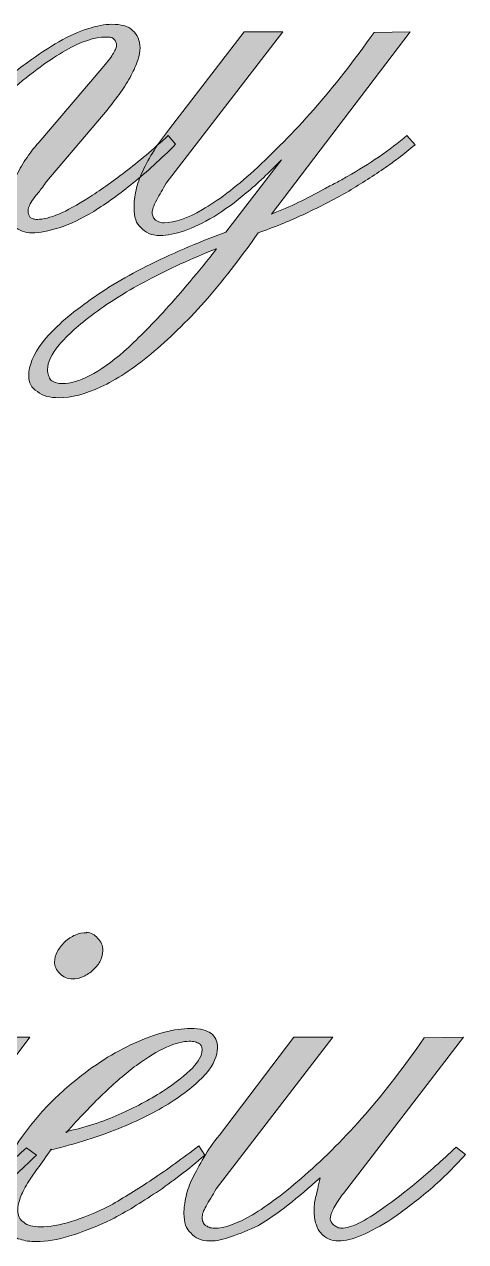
# Model space of a CAD drawing. Header units: millimetres. Extents: x 45.1 to 103.2, y -62.7 to -18.6.
# Drawn here: x 80.89 to 88.78, y -62.7 to -40.9 of the extents above; entities that cross this region are included whole.
import ezdxf

# ---------------------------------------------------------------- set-up
doc = ezdxf.new("R2010")
doc.units = ezdxf.units.MM
doc.header["$MEASUREMENT"] = 0
doc.layers.add('Calque 1', color=7, linetype='Continuous', lineweight=0)

# ---------------------------------------------------------------- blocks, each defined once
blk = doc.blocks.new('Block_0')
at = {"layer": 'Calque 1', "true_color": 0x1d1d1b, "transparency": 33554687}
h = blk.add_hatch(color=250, dxfattribs=at)
h.dxf.hatch_style = 2
edge = h.paths.add_edge_path()
edge.add_spline(control_points=[(80.941, -41.588), (81.141, -41.444), (81.329, -41.32), (81.505, -41.216), (81.689, -41.112), (81.861, -41.034), (82.021, -40.983), (82.181, -40.93), (82.325, -40.904), (82.453, -40.904), (82.533, -40.904), (82.605, -40.912), (82.669, -40.928), (82.733, -40.944), (82.785, -40.973), (82.825, -41.012), (82.865, -41.044), (82.897, -41.088), (82.921, -41.144), (82.945, -41.2), (82.957, -41.26), (82.957, -41.324), (82.957, -41.388), (82.943, -41.462), (82.915, -41.546), (82.887, -41.63), (82.849, -41.72), (82.801, -41.816), (82.745, -41.92), (82.681, -42.022), (82.609, -42.122), (82.537, -42.222), (82.457, -42.328), (82.369, -42.44), (82.369, -42.44), (81.289, -43.712), (81.289, -43.712), (81.233, -43.792), (81.183, -43.86), (81.139, -43.916), (81.095, -43.972), (81.057, -44.02), (81.025, -44.06), (81.001, -44.1), (80.983, -44.136), (80.971, -44.168), (80.959, -44.2), (80.953, -44.228), (80.953, -44.252), (80.953, -44.276), (80.957, -44.296), (80.965, -44.312), (80.965, -44.312), (80.989, -44.36), (80.989, -44.36), (81.005, -44.368), (81.023, -44.376), (81.043, -44.384), (81.063, -44.392), (81.089, -44.396), (81.121, -44.396), (81.225, -44.396), (81.353, -44.364), (81.505, -44.3), (81.657, -44.236), (81.833, -44.14), (82.033, -44.012), (82.233, -43.884), (82.453, -43.728), (82.693, -43.544), (82.933, -43.36), (83.189, -43.144), (83.461, -42.896), (83.461, -42.896), (83.593, -43.052), (83.593, -43.052), (83.329, -43.316), (83.077, -43.546), (82.837, -43.742), (82.597, -43.938), (82.361, -44.108), (82.129, -44.252), (81.905, -44.388), (81.699, -44.486), (81.511, -44.546), (81.323, -44.606), (81.161, -44.636), (81.025, -44.636), (80.961, -44.636), (80.903, -44.626), (80.851, -44.606), (80.799, -44.586), (80.753, -44.56), (80.713, -44.528), (80.681, -44.488), (80.653, -44.436), (80.629, -44.372), (80.605, -44.308), (80.593, -44.236), (80.593, -44.156), (80.593, -44.076), (80.607, -43.99), (80.635, -43.898), (80.663, -43.806), (80.701, -43.708), (80.749, -43.604), (80.805, -43.492), (80.867, -43.386), (80.935, -43.286), (81.003, -43.186), (81.085, -43.084), (81.181, -42.98), (81.181, -42.98), (82.273, -41.696), (82.273, -41.696), (82.313, -41.648), (82.351, -41.602), (82.387, -41.558), (82.423, -41.514), (82.449, -41.476), (82.465, -41.444), (82.489, -41.412), (82.507, -41.382), (82.519, -41.354), (82.531, -41.326), (82.537, -41.304), (82.537, -41.288), (82.537, -41.264), (82.533, -41.242), (82.525, -41.222), (82.517, -41.202), (82.505, -41.184), (82.489, -41.168), (82.473, -41.152), (82.455, -41.142), (82.435, -41.138), (82.415, -41.134), (82.385, -41.132), (82.345, -41.132), (82.145, -41.132), (81.905, -41.212), (81.625, -41.372), (81.345, -41.532), (81.021, -41.768), (80.653, -42.08), (80.285, -42.392), (79.921, -42.754), (79.561, -43.166), (79.201, -43.578), (78.841, -44.032), (78.481, -44.528), (78.481, -44.528), (77.797, -44.528), (77.797, -44.528), (77.797, -44.528), (79.969, -41.708), (79.969, -41.708), (79.969, -41.708), (80.005, -41.648), (80.005, -41.648), (80.077, -41.56), (80.133, -41.486), (80.173, -41.426), (80.213, -41.366), (80.233, -41.32), (80.233, -41.288), (80.233, -41.264), (80.229, -41.242), (80.221, -41.222), (80.213, -41.202), (80.201, -41.184), (80.185, -41.168), (80.169, -41.152), (80.149, -41.142), (80.125, -41.138), (80.101, -41.134), (80.073, -41.132), (80.041, -41.132), (79.841, -41.132), (79.601, -41.212), (79.321, -41.372), (79.041, -41.532), (78.717, -41.768), (78.349, -42.08), (78.237, -42.184), (78.121, -42.294), (78.001, -42.41), (77.882, -42.526), (77.761, -42.648), (77.641, -42.776), (77.401, -43.024), (77.159, -43.296), (76.916, -43.592), (76.672, -43.888), (76.434, -44.2), (76.202, -44.528), (76.202, -44.528), (75.506, -44.528), (75.506, -44.528), (75.506, -44.528), (78.121, -41.036), (78.121, -41.036), (78.121, -41.036), (78.733, -41.036), (78.733, -41.036), (78.733, -41.036), (77.929, -42.14), (77.929, -42.14), (78.169, -41.94), (78.395, -41.762), (78.607, -41.606), (78.819, -41.45), (79.013, -41.32), (79.189, -41.216), (79.373, -41.112), (79.543, -41.034), (79.699, -40.983), (79.855, -40.93), (79.997, -40.904), (80.125, -40.904), (80.213, -40.904), (80.289, -40.912), (80.353, -40.928), (80.417, -40.944), (80.469, -40.973), (80.509, -41.012), (80.557, -41.044), (80.591, -41.086), (80.611, -41.138), (80.631, -41.19), (80.641, -41.248), (80.641, -41.312), (80.641, -41.368), (80.617, -41.456), (80.569, -41.576), (80.521, -41.696), (80.453, -41.84), (80.365, -42.008), (80.357, -42.032), (80.347, -42.05), (80.335, -42.062), (80.335, -42.062), (80.305, -42.092), (80.305, -42.092), (80.305, -42.092), (80.305, -42.08), (80.305, -42.08), (80.529, -41.896), (80.741, -41.732), (80.941, -41.588)], knot_values=[0, 0, 0, 0, 1, 1, 1, 2, 2, 2, 3, 3, 3, 4, 4, 4, 5, 5, 5, 6, 6, 6, 7, 7, 7, 8, 8, 8, 9, 9, 9, 10, 10, 10, 11, 11, 11, 12, 12, 12, 13, 13, 13, 14, 14, 14, 15, 15, 15, 16, 16, 16, 17, 17, 17, 18, 18, 18, 19, 19, 19, 20, 20, 20, 21, 21, 21, 22, 22, 22, 23, 23, 23, 24, 24, 24, 25, 25, 25, 26, 26, 26, 27, 27, 27, 28, 28, 28, 29, 29, 29, 30, 30, 30, 31, 31, 31, 32, 32, 32, 33, 33, 33, 34, 34, 34, 35, 35, 35, 36, 36, 36, 37, 37, 37, 38, 38, 38, 39, 39, 39, 40, 40, 40, 41, 41, 41, 42, 42, 42, 43, 43, 43, 44, 44, 44, 45, 45, 45, 46, 46, 46, 47, 47, 47, 48, 48, 48, 49, 49, 49, 50, 50, 50, 51, 51, 51, 52, 52, 52, 53, 53, 53, 54, 54, 54, 55, 55, 55, 56, 56, 56, 57, 57, 57, 58, 58, 58, 59, 59, 59, 60, 60, 60, 61, 61, 61, 62, 62, 62, 63, 63, 63, 64, 64, 64, 65, 65, 65, 66, 66, 66, 67, 67, 67, 68, 68, 68, 69, 69, 69, 70, 70, 70, 71, 71, 71, 72, 72, 72, 73, 73, 73, 74, 74, 74, 75, 75, 75, 76, 76, 76, 77, 77, 77, 78, 78, 78, 79, 79, 79, 80, 80, 80, 81, 81, 81, 82, 82, 82, 83, 83, 83, 83], degree=3, periodic=0)
h = blk.add_hatch(color=250, dxfattribs=at)
h.dxf.hatch_style = 2
edge = h.paths.add_edge_path()
edge.add_spline(control_points=[(83.108, -45.476), (82.744, -45.668), (82.422, -45.868), (82.142, -46.076), (81.862, -46.284), (81.652, -46.472), (81.512, -46.64), (81.372, -46.808), (81.302, -46.956), (81.302, -47.084), (81.302, -47.124), (81.308, -47.16), (81.32, -47.192), (81.332, -47.224), (81.346, -47.252), (81.362, -47.276), (81.386, -47.292), (81.416, -47.306), (81.452, -47.318), (81.488, -47.33), (81.526, -47.336), (81.566, -47.336), (81.71, -47.336), (81.874, -47.288), (82.058, -47.192), (82.242, -47.096), (82.446, -46.952), (82.67, -46.76), (82.893, -46.56), (83.144, -46.308), (83.42, -46.004), (83.695, -45.7), (83.998, -45.34), (84.326, -44.924), (84.326, -44.924), (84.314, -44.924), (84.314, -44.924), (83.874, -45.1), (83.472, -45.284), (83.108, -45.476)], knot_values=[0, 0, 0, 0, 1, 1, 1, 2, 2, 2, 3, 3, 3, 4, 4, 4, 5, 5, 5, 6, 6, 6, 7, 7, 7, 8, 8, 8, 9, 9, 9, 10, 10, 10, 11, 11, 11, 12, 12, 12, 13, 13, 13, 13], degree=3, periodic=0)
edge = h.paths.add_edge_path()
edge.add_spline(control_points=[(85.513, -41.036), (85.513, -41.036), (83.426, -43.748), (83.426, -43.748), (83.394, -43.804), (83.364, -43.856), (83.335, -43.904), (83.308, -43.952), (83.282, -44), (83.258, -44.048), (83.226, -44.104), (83.204, -44.15), (83.191, -44.186), (83.18, -44.222), (83.174, -44.252), (83.174, -44.276), (83.174, -44.3), (83.18, -44.324), (83.191, -44.348), (83.204, -44.372), (83.218, -44.392), (83.234, -44.408), (83.234, -44.408), (83.293, -44.438), (83.293, -44.438), (83.318, -44.45), (83.35, -44.456), (83.39, -44.456), (83.574, -44.456), (83.802, -44.378), (84.073, -44.222), (84.346, -44.066), (84.654, -43.832), (84.997, -43.52), (85.349, -43.2), (85.705, -42.836), (86.065, -42.428), (86.425, -42.02), (86.785, -41.56), (87.145, -41.048), (87.145, -41.048), (87.793, -41.036), (87.793, -41.036), (87.793, -41.036), (85.31, -44.3), (85.31, -44.3), (85.477, -44.236), (85.639, -44.166), (85.795, -44.09), (85.951, -44.014), (86.101, -43.936), (86.245, -43.856), (86.317, -43.816), (86.389, -43.778), (86.461, -43.742), (86.533, -43.706), (86.601, -43.668), (86.665, -43.628), (86.865, -43.516), (87.055, -43.398), (87.235, -43.274), (87.415, -43.15), (87.581, -43.024), (87.733, -42.896), (87.733, -42.896), (87.877, -43.064), (87.877, -43.064), (87.685, -43.224), (87.483, -43.376), (87.271, -43.52), (87.059, -43.664), (86.837, -43.804), (86.605, -43.94), (86.373, -44.068), (86.129, -44.192), (85.873, -44.312), (85.617, -44.432), (85.349, -44.54), (85.069, -44.636), (84.749, -45.1), (84.429, -45.512), (84.11, -45.872), (83.79, -46.232), (83.469, -46.544), (83.149, -46.808), (82.83, -47.072), (82.532, -47.268), (82.256, -47.396), (81.98, -47.524), (81.73, -47.588), (81.506, -47.588), (81.426, -47.588), (81.354, -47.58), (81.29, -47.564), (81.226, -47.548), (81.17, -47.52), (81.122, -47.48), (81.066, -47.448), (81.026, -47.408), (81.002, -47.36), (80.978, -47.312), (80.966, -47.256), (80.966, -47.192), (80.966, -47.008), (81.048, -46.81), (81.212, -46.598), (81.376, -46.386), (81.622, -46.16), (81.95, -45.92), (82.27, -45.68), (82.644, -45.452), (83.072, -45.236), (83.499, -45.02), (83.974, -44.816), (84.493, -44.624), (84.493, -44.624), (85.489, -43.328), (85.489, -43.328), (85.265, -43.56), (85.055, -43.758), (84.859, -43.922), (84.664, -44.086), (84.47, -44.228), (84.277, -44.348), (84.085, -44.46), (83.909, -44.544), (83.75, -44.6), (83.59, -44.656), (83.446, -44.684), (83.318, -44.684), (83.238, -44.684), (83.17, -44.672), (83.114, -44.648), (83.057, -44.624), (83.01, -44.588), (82.97, -44.54), (82.93, -44.508), (82.9, -44.462), (82.88, -44.402), (82.86, -44.342), (82.85, -44.272), (82.85, -44.192), (82.85, -44.088), (82.862, -43.982), (82.886, -43.874), (82.91, -43.766), (82.95, -43.652), (83.006, -43.532), (83.062, -43.412), (83.129, -43.288), (83.21, -43.16), (83.29, -43.032), (83.382, -42.904), (83.486, -42.776), (83.486, -42.776), (84.818, -41.036), (84.818, -41.036), (84.818, -41.036), (85.513, -41.036), (85.513, -41.036)], knot_values=[0, 0, 0, 0, 1, 1, 1, 2, 2, 2, 3, 3, 3, 4, 4, 4, 5, 5, 5, 6, 6, 6, 7, 7, 7, 8, 8, 8, 9, 9, 9, 10, 10, 10, 11, 11, 11, 12, 12, 12, 13, 13, 13, 14, 14, 14, 15, 15, 15, 16, 16, 16, 17, 17, 17, 18, 18, 18, 19, 19, 19, 20, 20, 20, 21, 21, 21, 22, 22, 22, 23, 23, 23, 24, 24, 24, 25, 25, 25, 26, 26, 26, 27, 27, 27, 28, 28, 28, 29, 29, 29, 30, 30, 30, 31, 31, 31, 32, 32, 32, 33, 33, 33, 34, 34, 34, 35, 35, 35, 36, 36, 36, 37, 37, 37, 38, 38, 38, 39, 39, 39, 40, 40, 40, 41, 41, 41, 42, 42, 42, 43, 43, 43, 44, 44, 44, 45, 45, 45, 46, 46, 46, 47, 47, 47, 48, 48, 48, 49, 49, 49, 50, 50, 50, 51, 51, 51, 52, 52, 52, 53, 53, 53, 53], degree=3, periodic=0)
h = blk.add_hatch(color=250, dxfattribs=at)
h.dxf.hatch_style = 2
edge = h.paths.add_edge_path()
edge.add_spline(control_points=[(82.111, -57.189), (82.143, -57.205), (82.171, -57.229), (82.195, -57.261), (82.227, -57.293), (82.251, -57.327), (82.267, -57.363), (82.283, -57.399), (82.291, -57.441), (82.291, -57.489), (82.291, -57.545), (82.277, -57.603), (82.249, -57.663), (82.221, -57.723), (82.179, -57.777), (82.123, -57.825), (82.067, -57.881), (82.007, -57.923), (81.943, -57.951), (81.879, -57.979), (81.816, -57.993), (81.751, -57.993), (81.703, -57.993), (81.662, -57.985), (81.625, -57.969), (81.59, -57.953), (81.555, -57.929), (81.523, -57.897), (81.491, -57.865), (81.468, -57.831), (81.451, -57.795), (81.436, -57.759), (81.427, -57.725), (81.427, -57.693), (81.427, -57.629), (81.443, -57.567), (81.475, -57.507), (81.508, -57.447), (81.551, -57.389), (81.607, -57.333), (81.672, -57.277), (81.735, -57.235), (81.799, -57.207), (81.863, -57.179), (81.931, -57.165), (82.003, -57.165), (82.003, -57.165), (82.003, -57.153), (82.003, -57.153), (82.043, -57.161), (82.079, -57.173), (82.111, -57.189)], knot_values=[0, 0, 0, 0, 1, 1, 1, 2, 2, 2, 3, 3, 3, 4, 4, 4, 5, 5, 5, 6, 6, 6, 7, 7, 7, 8, 8, 8, 9, 9, 9, 10, 10, 10, 11, 11, 11, 12, 12, 12, 13, 13, 13, 14, 14, 14, 15, 15, 15, 16, 16, 16, 17, 17, 17, 17], degree=3, periodic=0)
edge = h.paths.add_edge_path()
edge.add_spline(control_points=[(80.984, -59.037), (80.984, -59.037), (79.112, -61.532), (79.112, -61.532), (79.048, -61.644), (78.99, -61.736), (78.938, -61.808), (78.886, -61.88), (78.844, -61.948), (78.812, -62.012), (78.78, -62.068), (78.758, -62.116), (78.746, -62.156), (78.734, -62.196), (78.728, -62.236), (78.728, -62.276), (78.728, -62.3), (78.732, -62.322), (78.74, -62.342), (78.748, -62.362), (78.76, -62.38), (78.776, -62.396), (78.792, -62.404), (78.81, -62.414), (78.83, -62.426), (78.85, -62.438), (78.876, -62.444), (78.908, -62.444), (78.988, -62.444), (79.092, -62.414), (79.22, -62.354), (79.348, -62.294), (79.5, -62.2), (79.676, -62.072), (79.844, -61.952), (80.032, -61.804), (80.239, -61.628), (80.447, -61.452), (80.676, -61.248), (80.924, -61.016), (80.924, -61.016), (81.103, -61.148), (81.103, -61.148), (80.832, -61.412), (80.584, -61.642), (80.36, -61.838), (80.136, -62.034), (79.928, -62.196), (79.736, -62.324), (79.543, -62.452), (79.372, -62.546), (79.22, -62.606), (79.068, -62.666), (78.94, -62.696), (78.836, -62.696), (78.772, -62.696), (78.712, -62.684), (78.656, -62.66), (78.6, -62.636), (78.552, -62.6), (78.512, -62.552), (78.472, -62.52), (78.442, -62.474), (78.422, -62.414), (78.402, -62.354), (78.392, -62.284), (78.392, -62.204), (78.392, -62.092), (78.406, -61.982), (78.434, -61.874), (78.462, -61.766), (78.504, -61.656), (78.56, -61.544), (78.616, -61.424), (78.692, -61.288), (78.788, -61.136), (78.884, -60.984), (79, -60.816), (79.136, -60.632), (79.136, -60.632), (80.335, -59.037), (80.335, -59.037), (80.335, -59.037), (80.984, -59.037), (80.984, -59.037)], knot_values=[0, 0, 0, 0, 1, 1, 1, 2, 2, 2, 3, 3, 3, 4, 4, 4, 5, 5, 5, 6, 6, 6, 7, 7, 7, 8, 8, 8, 9, 9, 9, 10, 10, 10, 11, 11, 11, 12, 12, 12, 13, 13, 13, 14, 14, 14, 15, 15, 15, 16, 16, 16, 17, 17, 17, 18, 18, 18, 19, 19, 19, 20, 20, 20, 21, 21, 21, 22, 22, 22, 23, 23, 23, 24, 24, 24, 25, 25, 25, 26, 26, 26, 27, 27, 27, 28, 28, 28, 28], degree=3, periodic=0)
h = blk.add_hatch(color=250, dxfattribs=at)
h.dxf.hatch_style = 2
edge = h.paths.add_edge_path()
edge.add_spline(control_points=[(82.58, -60.422), (82.859, -60.298), (83.119, -60.16), (83.359, -60.008), (83.599, -59.849), (83.777, -59.708), (83.893, -59.588), (84.009, -59.469), (84.067, -59.36), (84.067, -59.265), (84.067, -59.24), (84.063, -59.218), (84.055, -59.198), (84.047, -59.178), (84.035, -59.165), (84.019, -59.156), (83.995, -59.141), (83.969, -59.129), (83.941, -59.121), (83.913, -59.113), (83.879, -59.109), (83.839, -59.109), (83.727, -59.109), (83.591, -59.144), (83.431, -59.216), (83.271, -59.288), (83.092, -59.397), (82.891, -59.541), (82.7, -59.685), (82.499, -59.856), (82.292, -60.056), (82.084, -60.256), (81.868, -60.485), (81.644, -60.74), (81.644, -60.74), (81.632, -60.728), (81.632, -60.728), (81.984, -60.648), (82.3, -60.547), (82.58, -60.422)], knot_values=[0, 0, 0, 0, 1, 1, 1, 2, 2, 2, 3, 3, 3, 4, 4, 4, 5, 5, 5, 6, 6, 6, 7, 7, 7, 8, 8, 8, 9, 9, 9, 10, 10, 10, 11, 11, 11, 12, 12, 12, 13, 13, 13, 13], degree=3, periodic=0)
edge = h.paths.add_edge_path()
edge.add_spline(control_points=[(81.122, -61.388), (81.046, -61.492), (80.98, -61.592), (80.924, -61.688), (80.868, -61.784), (80.828, -61.868), (80.804, -61.94), (80.78, -62.012), (80.768, -62.076), (80.768, -62.132), (80.768, -62.18), (80.776, -62.222), (80.792, -62.258), (80.808, -62.294), (80.836, -62.324), (80.876, -62.348), (80.908, -62.38), (80.95, -62.402), (81.002, -62.414), (81.054, -62.426), (81.112, -62.432), (81.176, -62.432), (81.336, -62.432), (81.52, -62.4), (81.728, -62.336), (81.935, -62.272), (82.168, -62.176), (82.424, -62.048), (82.663, -61.912), (82.916, -61.756), (83.179, -61.58), (83.443, -61.404), (83.719, -61.204), (84.007, -60.98), (84.007, -60.98), (84.115, -61.148), (84.115, -61.148), (83.819, -61.404), (83.532, -61.626), (83.251, -61.814), (82.971, -62.002), (82.703, -62.164), (82.447, -62.3), (82.176, -62.428), (81.927, -62.526), (81.704, -62.594), (81.48, -62.662), (81.28, -62.696), (81.104, -62.696), (80.992, -62.696), (80.894, -62.682), (80.81, -62.654), (80.726, -62.626), (80.652, -62.584), (80.588, -62.528), (80.524, -62.472), (80.474, -62.406), (80.438, -62.33), (80.402, -62.254), (80.384, -62.164), (80.384, -62.06), (80.384, -61.884), (80.414, -61.706), (80.474, -61.526), (80.534, -61.346), (80.624, -61.16), (80.744, -60.968), (80.864, -60.784), (81.008, -60.596), (81.176, -60.404), (81.344, -60.212), (81.544, -60.02), (81.776, -59.829), (81.952, -59.685), (82.13, -59.554), (82.31, -59.439), (82.489, -59.322), (82.672, -59.225), (82.856, -59.144), (83.047, -59.057), (83.227, -58.991), (83.395, -58.947), (83.563, -58.903), (83.719, -58.88), (83.863, -58.88), (83.951, -58.88), (84.025, -58.888), (84.085, -58.905), (84.145, -58.92), (84.191, -58.94), (84.223, -58.965), (84.263, -58.997), (84.293, -59.032), (84.313, -59.072), (84.333, -59.113), (84.343, -59.165), (84.343, -59.228), (84.343, -59.372), (84.275, -59.524), (84.139, -59.685), (84.003, -59.844), (83.795, -60.016), (83.515, -60.2), (83.236, -60.376), (82.919, -60.534), (82.568, -60.674), (82.215, -60.814), (81.82, -60.94), (81.38, -61.052), (81.38, -61.052), (81.368, -61.04), (81.368, -61.04), (81.28, -61.168), (81.198, -61.284), (81.122, -61.388)], knot_values=[0, 0, 0, 0, 1, 1, 1, 2, 2, 2, 3, 3, 3, 4, 4, 4, 5, 5, 5, 6, 6, 6, 7, 7, 7, 8, 8, 8, 9, 9, 9, 10, 10, 10, 11, 11, 11, 12, 12, 12, 13, 13, 13, 14, 14, 14, 15, 15, 15, 16, 16, 16, 17, 17, 17, 18, 18, 18, 19, 19, 19, 20, 20, 20, 21, 21, 21, 22, 22, 22, 23, 23, 23, 24, 24, 24, 25, 25, 25, 26, 26, 26, 27, 27, 27, 28, 28, 28, 29, 29, 29, 30, 30, 30, 31, 31, 31, 32, 32, 32, 33, 33, 33, 34, 34, 34, 35, 35, 35, 36, 36, 36, 37, 37, 37, 38, 38, 38, 38], degree=3, periodic=0)
h = blk.add_hatch(color=250, dxfattribs=at)
h.dxf.hatch_style = 2
edge = h.paths.add_edge_path()
edge.add_spline(control_points=[(86.407, -59.037), (86.407, -59.037), (84.319, -61.748), (84.319, -61.748), (84.287, -61.812), (84.255, -61.868), (84.223, -61.916), (84.192, -61.964), (84.163, -62.012), (84.14, -62.06), (84.115, -62.1), (84.098, -62.138), (84.085, -62.174), (84.073, -62.21), (84.068, -62.244), (84.068, -62.276), (84.068, -62.3), (84.073, -62.324), (84.085, -62.348), (84.098, -62.372), (84.111, -62.392), (84.128, -62.408), (84.143, -62.416), (84.165, -62.426), (84.193, -62.438), (84.222, -62.45), (84.252, -62.456), (84.284, -62.456), (84.468, -62.456), (84.695, -62.376), (84.967, -62.216), (85.239, -62.056), (85.551, -61.82), (85.903, -61.508), (86.271, -61.188), (86.633, -60.824), (86.989, -60.416), (87.345, -60.008), (87.695, -59.553), (88.039, -59.049), (88.039, -59.049), (88.747, -59.037), (88.747, -59.037), (88.747, -59.037), (86.599, -61.832), (86.599, -61.832), (86.599, -61.832), (86.575, -61.856), (86.575, -61.856), (86.503, -61.96), (86.449, -62.048), (86.413, -62.12), (86.377, -62.192), (86.359, -62.248), (86.359, -62.288), (86.359, -62.304), (86.365, -62.322), (86.377, -62.342), (86.389, -62.362), (86.403, -62.38), (86.419, -62.396), (86.443, -62.412), (86.467, -62.426), (86.491, -62.438), (86.515, -62.45), (86.539, -62.456), (86.563, -62.456), (86.643, -62.456), (86.745, -62.426), (86.869, -62.366), (86.993, -62.306), (87.143, -62.212), (87.319, -62.084), (87.495, -61.964), (87.691, -61.814), (87.907, -61.634), (88.123, -61.454), (88.359, -61.244), (88.615, -61.004), (88.615, -61.004), (88.783, -61.136), (88.783, -61.136), (88.559, -61.384), (88.335, -61.602), (88.111, -61.79), (87.887, -61.978), (87.671, -62.144), (87.463, -62.288), (87.263, -62.416), (87.083, -62.514), (86.923, -62.582), (86.763, -62.65), (86.627, -62.684), (86.515, -62.684), (86.443, -62.684), (86.381, -62.672), (86.329, -62.648), (86.277, -62.624), (86.231, -62.588), (86.191, -62.54), (86.159, -62.508), (86.131, -62.456), (86.107, -62.384), (86.083, -62.312), (86.071, -62.232), (86.071, -62.144), (86.071, -62.104), (86.073, -62.066), (86.077, -62.03), (86.081, -61.994), (86.087, -61.952), (86.095, -61.904), (86.111, -61.856), (86.125, -61.804), (86.137, -61.748), (86.149, -61.692), (86.163, -61.628), (86.179, -61.556), (85.979, -61.732), (85.789, -61.892), (85.609, -62.036), (85.429, -62.18), (85.251, -62.304), (85.075, -62.408), (84.899, -62.488), (84.739, -62.554), (84.595, -62.606), (84.451, -62.658), (84.324, -62.684), (84.212, -62.684), (84.131, -62.684), (84.063, -62.672), (84.008, -62.648), (83.951, -62.624), (83.904, -62.588), (83.864, -62.54), (83.823, -62.508), (83.793, -62.462), (83.773, -62.402), (83.753, -62.342), (83.743, -62.272), (83.743, -62.192), (83.743, -62.096), (83.755, -61.994), (83.78, -61.886), (83.803, -61.778), (83.844, -61.668), (83.899, -61.556), (83.956, -61.444), (84.021, -61.322), (84.098, -61.19), (84.173, -61.058), (84.267, -60.924), (84.379, -60.788), (84.379, -60.788), (85.711, -59.037), (85.711, -59.037), (85.711, -59.037), (86.407, -59.037), (86.407, -59.037)], knot_values=[0, 0, 0, 0, 1, 1, 1, 2, 2, 2, 3, 3, 3, 4, 4, 4, 5, 5, 5, 6, 6, 6, 7, 7, 7, 8, 8, 8, 9, 9, 9, 10, 10, 10, 11, 11, 11, 12, 12, 12, 13, 13, 13, 14, 14, 14, 15, 15, 15, 16, 16, 16, 17, 17, 17, 18, 18, 18, 19, 19, 19, 20, 20, 20, 21, 21, 21, 22, 22, 22, 23, 23, 23, 24, 24, 24, 25, 25, 25, 26, 26, 26, 27, 27, 27, 28, 28, 28, 29, 29, 29, 30, 30, 30, 31, 31, 31, 32, 32, 32, 33, 33, 33, 34, 34, 34, 35, 35, 35, 36, 36, 36, 37, 37, 37, 38, 38, 38, 39, 39, 39, 40, 40, 40, 41, 41, 41, 42, 42, 42, 43, 43, 43, 44, 44, 44, 45, 45, 45, 46, 46, 46, 47, 47, 47, 48, 48, 48, 49, 49, 49, 50, 50, 50, 51, 51, 51, 52, 52, 52, 53, 53, 53, 53], degree=3, periodic=0)
at = {"layer": 'Calque 1'}
for points, knots in [([(80.941, -41.588), (81.141, -41.444), (81.329, -41.32), (81.505, -41.216), (81.689, -41.112), (81.861, -41.034), (82.021, -40.983), (82.181, -40.93), (82.325, -40.904), (82.453, -40.904), (82.533, -40.904), (82.605, -40.912), (82.669, -40.928), (82.733, -40.944), (82.785, -40.973), (82.825, -41.012), (82.865, -41.044), (82.897, -41.088), (82.921, -41.144), (82.945, -41.2), (82.957, -41.26), (82.957, -41.324), (82.957, -41.388), (82.943, -41.462), (82.915, -41.546), (82.887, -41.63), (82.849, -41.72), (82.801, -41.816), (82.745, -41.92), (82.681, -42.022), (82.609, -42.122), (82.537, -42.222), (82.457, -42.328), (82.369, -42.44), (82.369, -42.44), (81.289, -43.712), (81.289, -43.712), (81.233, -43.792), (81.183, -43.86), (81.139, -43.916), (81.095, -43.972), (81.057, -44.02), (81.025, -44.06), (81.001, -44.1), (80.983, -44.136), (80.971, -44.168), (80.959, -44.2), (80.953, -44.228), (80.953, -44.252), (80.953, -44.276), (80.957, -44.296), (80.965, -44.312), (80.965, -44.312), (80.989, -44.36), (80.989, -44.36), (81.005, -44.368), (81.023, -44.376), (81.043, -44.384), (81.063, -44.392), (81.089, -44.396), (81.121, -44.396), (81.225, -44.396), (81.353, -44.364), (81.505, -44.3), (81.657, -44.236), (81.833, -44.14), (82.033, -44.012), (82.233, -43.884), (82.453, -43.728), (82.693, -43.544), (82.933, -43.36), (83.189, -43.144), (83.461, -42.896), (83.461, -42.896), (83.593, -43.052), (83.593, -43.052), (83.329, -43.316), (83.077, -43.546), (82.837, -43.742), (82.597, -43.938), (82.361, -44.108), (82.129, -44.252), (81.905, -44.388), (81.699, -44.486), (81.511, -44.546), (81.323, -44.606), (81.161, -44.636), (81.025, -44.636), (80.961, -44.636), (80.903, -44.626), (80.851, -44.606), (80.799, -44.586), (80.753, -44.56), (80.713, -44.528), (80.681, -44.488), (80.653, -44.436), (80.629, -44.372), (80.605, -44.308), (80.593, -44.236), (80.593, -44.156), (80.593, -44.076), (80.607, -43.99), (80.635, -43.898), (80.663, -43.806), (80.701, -43.708), (80.749, -43.604), (80.805, -43.492), (80.867, -43.386), (80.935, -43.286), (81.003, -43.186), (81.085, -43.084), (81.181, -42.98), (81.181, -42.98), (82.273, -41.696), (82.273, -41.696), (82.313, -41.648), (82.351, -41.602), (82.387, -41.558), (82.423, -41.514), (82.449, -41.476), (82.465, -41.444), (82.489, -41.412), (82.507, -41.382), (82.519, -41.354), (82.531, -41.326), (82.537, -41.304), (82.537, -41.288), (82.537, -41.264), (82.533, -41.242), (82.525, -41.222), (82.517, -41.202), (82.505, -41.184), (82.489, -41.168), (82.473, -41.152), (82.455, -41.142), (82.435, -41.138), (82.415, -41.134), (82.385, -41.132), (82.345, -41.132), (82.145, -41.132), (81.905, -41.212), (81.625, -41.372), (81.345, -41.532), (81.021, -41.768), (80.653, -42.08), (80.285, -42.392), (79.921, -42.754), (79.561, -43.166), (79.201, -43.578), (78.841, -44.032), (78.481, -44.528), (78.481, -44.528), (77.797, -44.528), (77.797, -44.528), (77.797, -44.528), (79.969, -41.708), (79.969, -41.708), (79.969, -41.708), (80.005, -41.648), (80.005, -41.648), (80.077, -41.56), (80.133, -41.486), (80.173, -41.426), (80.213, -41.366), (80.233, -41.32), (80.233, -41.288), (80.233, -41.264), (80.229, -41.242), (80.221, -41.222), (80.213, -41.202), (80.201, -41.184), (80.185, -41.168), (80.169, -41.152), (80.149, -41.142), (80.125, -41.138), (80.101, -41.134), (80.073, -41.132), (80.041, -41.132), (79.841, -41.132), (79.601, -41.212), (79.321, -41.372), (79.041, -41.532), (78.717, -41.768), (78.349, -42.08), (78.237, -42.184), (78.121, -42.294), (78.001, -42.41), (77.882, -42.526), (77.761, -42.648), (77.641, -42.776), (77.401, -43.024), (77.159, -43.296), (76.916, -43.592), (76.672, -43.888), (76.434, -44.2), (76.202, -44.528), (76.202, -44.528), (75.506, -44.528), (75.506, -44.528), (75.506, -44.528), (78.121, -41.036), (78.121, -41.036), (78.121, -41.036), (78.733, -41.036), (78.733, -41.036), (78.733, -41.036), (77.929, -42.14), (77.929, -42.14), (78.169, -41.94), (78.395, -41.762), (78.607, -41.606), (78.819, -41.45), (79.013, -41.32), (79.189, -41.216), (79.373, -41.112), (79.543, -41.034), (79.699, -40.983), (79.855, -40.93), (79.997, -40.904), (80.125, -40.904), (80.213, -40.904), (80.289, -40.912), (80.353, -40.928), (80.417, -40.944), (80.469, -40.973), (80.509, -41.012), (80.557, -41.044), (80.591, -41.086), (80.611, -41.138), (80.631, -41.19), (80.641, -41.248), (80.641, -41.312), (80.641, -41.368), (80.617, -41.456), (80.569, -41.576), (80.521, -41.696), (80.453, -41.84), (80.365, -42.008), (80.357, -42.032), (80.347, -42.05), (80.335, -42.062), (80.335, -42.062), (80.305, -42.092), (80.305, -42.092), (80.305, -42.092), (80.305, -42.08), (80.305, -42.08), (80.529, -41.896), (80.741, -41.732), (80.941, -41.588)], [0, 0, 0, 0, 1, 1, 1, 2, 2, 2, 3, 3, 3, 4, 4, 4, 5, 5, 5, 6, 6, 6, 7, 7, 7, 8, 8, 8, 9, 9, 9, 10, 10, 10, 11, 11, 11, 12, 12, 12, 13, 13, 13, 14, 14, 14, 15, 15, 15, 16, 16, 16, 17, 17, 17, 18, 18, 18, 19, 19, 19, 20, 20, 20, 21, 21, 21, 22, 22, 22, 23, 23, 23, 24, 24, 24, 25, 25, 25, 26, 26, 26, 27, 27, 27, 28, 28, 28, 29, 29, 29, 30, 30, 30, 31, 31, 31, 32, 32, 32, 33, 33, 33, 34, 34, 34, 35, 35, 35, 36, 36, 36, 37, 37, 37, 38, 38, 38, 39, 39, 39, 40, 40, 40, 41, 41, 41, 42, 42, 42, 43, 43, 43, 44, 44, 44, 45, 45, 45, 46, 46, 46, 47, 47, 47, 48, 48, 48, 49, 49, 49, 50, 50, 50, 51, 51, 51, 52, 52, 52, 53, 53, 53, 54, 54, 54, 55, 55, 55, 56, 56, 56, 57, 57, 57, 58, 58, 58, 59, 59, 59, 60, 60, 60, 61, 61, 61, 62, 62, 62, 63, 63, 63, 64, 64, 64, 65, 65, 65, 66, 66, 66, 67, 67, 67, 68, 68, 68, 69, 69, 69, 70, 70, 70, 71, 71, 71, 72, 72, 72, 73, 73, 73, 74, 74, 74, 75, 75, 75, 76, 76, 76, 77, 77, 77, 78, 78, 78, 79, 79, 79, 80, 80, 80, 81, 81, 81, 82, 82, 82, 83, 83, 83, 83]), ([(85.513, -41.036), (85.513, -41.036), (83.426, -43.748), (83.426, -43.748), (83.394, -43.804), (83.364, -43.856), (83.335, -43.904), (83.308, -43.952), (83.282, -44), (83.258, -44.048), (83.226, -44.104), (83.204, -44.15), (83.191, -44.186), (83.18, -44.222), (83.174, -44.252), (83.174, -44.276), (83.174, -44.3), (83.18, -44.324), (83.191, -44.348), (83.204, -44.372), (83.218, -44.392), (83.234, -44.408), (83.234, -44.408), (83.293, -44.438), (83.293, -44.438), (83.318, -44.45), (83.35, -44.456), (83.39, -44.456), (83.574, -44.456), (83.802, -44.378), (84.073, -44.222), (84.346, -44.066), (84.654, -43.832), (84.997, -43.52), (85.349, -43.2), (85.705, -42.836), (86.065, -42.428), (86.425, -42.02), (86.785, -41.56), (87.145, -41.048), (87.145, -41.048), (87.793, -41.036), (87.793, -41.036), (87.793, -41.036), (85.31, -44.3), (85.31, -44.3), (85.477, -44.236), (85.639, -44.166), (85.795, -44.09), (85.951, -44.014), (86.101, -43.936), (86.245, -43.856), (86.317, -43.816), (86.389, -43.778), (86.461, -43.742), (86.533, -43.706), (86.601, -43.668), (86.665, -43.628), (86.865, -43.516), (87.055, -43.398), (87.235, -43.274), (87.415, -43.15), (87.581, -43.024), (87.733, -42.896), (87.733, -42.896), (87.877, -43.064), (87.877, -43.064), (87.685, -43.224), (87.483, -43.376), (87.271, -43.52), (87.059, -43.664), (86.837, -43.804), (86.605, -43.94), (86.373, -44.068), (86.129, -44.192), (85.873, -44.312), (85.617, -44.432), (85.349, -44.54), (85.069, -44.636), (84.749, -45.1), (84.429, -45.512), (84.11, -45.872), (83.79, -46.232), (83.469, -46.544), (83.149, -46.808), (82.83, -47.072), (82.532, -47.268), (82.256, -47.396), (81.98, -47.524), (81.73, -47.588), (81.506, -47.588), (81.426, -47.588), (81.354, -47.58), (81.29, -47.564), (81.226, -47.548), (81.17, -47.52), (81.122, -47.48), (81.066, -47.448), (81.026, -47.408), (81.002, -47.36), (80.978, -47.312), (80.966, -47.256), (80.966, -47.192), (80.966, -47.008), (81.048, -46.81), (81.212, -46.598), (81.376, -46.386), (81.622, -46.16), (81.95, -45.92), (82.27, -45.68), (82.644, -45.452), (83.072, -45.236), (83.499, -45.02), (83.974, -44.816), (84.493, -44.624), (84.493, -44.624), (85.489, -43.328), (85.489, -43.328), (85.265, -43.56), (85.055, -43.758), (84.859, -43.922), (84.664, -44.086), (84.47, -44.228), (84.277, -44.348), (84.085, -44.46), (83.909, -44.544), (83.75, -44.6), (83.59, -44.656), (83.446, -44.684), (83.318, -44.684), (83.238, -44.684), (83.17, -44.672), (83.114, -44.648), (83.057, -44.624), (83.01, -44.588), (82.97, -44.54), (82.93, -44.508), (82.9, -44.462), (82.88, -44.402), (82.86, -44.342), (82.85, -44.272), (82.85, -44.192), (82.85, -44.088), (82.862, -43.982), (82.886, -43.874), (82.91, -43.766), (82.95, -43.652), (83.006, -43.532), (83.062, -43.412), (83.129, -43.288), (83.21, -43.16), (83.29, -43.032), (83.382, -42.904), (83.486, -42.776), (83.486, -42.776), (84.818, -41.036), (84.818, -41.036), (84.818, -41.036), (85.513, -41.036), (85.513, -41.036)], [0, 0, 0, 0, 1, 1, 1, 2, 2, 2, 3, 3, 3, 4, 4, 4, 5, 5, 5, 6, 6, 6, 7, 7, 7, 8, 8, 8, 9, 9, 9, 10, 10, 10, 11, 11, 11, 12, 12, 12, 13, 13, 13, 14, 14, 14, 15, 15, 15, 16, 16, 16, 17, 17, 17, 18, 18, 18, 19, 19, 19, 20, 20, 20, 21, 21, 21, 22, 22, 22, 23, 23, 23, 24, 24, 24, 25, 25, 25, 26, 26, 26, 27, 27, 27, 28, 28, 28, 29, 29, 29, 30, 30, 30, 31, 31, 31, 32, 32, 32, 33, 33, 33, 34, 34, 34, 35, 35, 35, 36, 36, 36, 37, 37, 37, 38, 38, 38, 39, 39, 39, 40, 40, 40, 41, 41, 41, 42, 42, 42, 43, 43, 43, 44, 44, 44, 45, 45, 45, 46, 46, 46, 47, 47, 47, 48, 48, 48, 49, 49, 49, 50, 50, 50, 51, 51, 51, 52, 52, 52, 53, 53, 53, 53]), ([(83.108, -45.476), (82.744, -45.668), (82.422, -45.868), (82.142, -46.076), (81.862, -46.284), (81.652, -46.472), (81.512, -46.64), (81.372, -46.808), (81.302, -46.956), (81.302, -47.084), (81.302, -47.124), (81.308, -47.16), (81.32, -47.192), (81.332, -47.224), (81.346, -47.252), (81.362, -47.276), (81.386, -47.292), (81.416, -47.306), (81.452, -47.318), (81.488, -47.33), (81.526, -47.336), (81.566, -47.336), (81.71, -47.336), (81.874, -47.288), (82.058, -47.192), (82.242, -47.096), (82.446, -46.952), (82.67, -46.76), (82.893, -46.56), (83.144, -46.308), (83.42, -46.004), (83.695, -45.7), (83.998, -45.34), (84.326, -44.924), (84.326, -44.924), (84.314, -44.924), (84.314, -44.924), (83.874, -45.1), (83.472, -45.284), (83.108, -45.476)], [0, 0, 0, 0, 1, 1, 1, 2, 2, 2, 3, 3, 3, 4, 4, 4, 5, 5, 5, 6, 6, 6, 7, 7, 7, 8, 8, 8, 9, 9, 9, 10, 10, 10, 11, 11, 11, 12, 12, 12, 13, 13, 13, 13]), ([(82.111, -57.189), (82.143, -57.205), (82.171, -57.229), (82.195, -57.261), (82.227, -57.293), (82.251, -57.327), (82.267, -57.363), (82.283, -57.399), (82.291, -57.441), (82.291, -57.489), (82.291, -57.545), (82.277, -57.603), (82.249, -57.663), (82.221, -57.723), (82.179, -57.777), (82.123, -57.825), (82.067, -57.881), (82.007, -57.923), (81.943, -57.951), (81.879, -57.979), (81.816, -57.993), (81.751, -57.993), (81.703, -57.993), (81.662, -57.985), (81.625, -57.969), (81.59, -57.953), (81.555, -57.929), (81.523, -57.897), (81.491, -57.865), (81.468, -57.831), (81.451, -57.795), (81.436, -57.759), (81.427, -57.725), (81.427, -57.693), (81.427, -57.629), (81.443, -57.567), (81.475, -57.507), (81.508, -57.447), (81.551, -57.389), (81.607, -57.333), (81.672, -57.277), (81.735, -57.235), (81.799, -57.207), (81.863, -57.179), (81.931, -57.165), (82.003, -57.165), (82.003, -57.165), (82.003, -57.153), (82.003, -57.153), (82.043, -57.161), (82.079, -57.173), (82.111, -57.189)], [0, 0, 0, 0, 1, 1, 1, 2, 2, 2, 3, 3, 3, 4, 4, 4, 5, 5, 5, 6, 6, 6, 7, 7, 7, 8, 8, 8, 9, 9, 9, 10, 10, 10, 11, 11, 11, 12, 12, 12, 13, 13, 13, 14, 14, 14, 15, 15, 15, 16, 16, 16, 17, 17, 17, 17]), ([(80.984, -59.037), (80.984, -59.037), (79.112, -61.532), (79.112, -61.532), (79.048, -61.644), (78.99, -61.736), (78.938, -61.808), (78.886, -61.88), (78.844, -61.948), (78.812, -62.012), (78.78, -62.068), (78.758, -62.116), (78.746, -62.156), (78.734, -62.196), (78.728, -62.236), (78.728, -62.276), (78.728, -62.3), (78.732, -62.322), (78.74, -62.342), (78.748, -62.362), (78.76, -62.38), (78.776, -62.396), (78.792, -62.404), (78.81, -62.414), (78.83, -62.426), (78.85, -62.438), (78.876, -62.444), (78.908, -62.444), (78.988, -62.444), (79.092, -62.414), (79.22, -62.354), (79.348, -62.294), (79.5, -62.2), (79.676, -62.072), (79.844, -61.952), (80.032, -61.804), (80.239, -61.628), (80.447, -61.452), (80.676, -61.248), (80.924, -61.016), (80.924, -61.016), (81.103, -61.148), (81.103, -61.148), (80.832, -61.412), (80.584, -61.642), (80.36, -61.838), (80.136, -62.034), (79.928, -62.196), (79.736, -62.324), (79.543, -62.452), (79.372, -62.546), (79.22, -62.606), (79.068, -62.666), (78.94, -62.696), (78.836, -62.696), (78.772, -62.696), (78.712, -62.684), (78.656, -62.66), (78.6, -62.636), (78.552, -62.6), (78.512, -62.552), (78.472, -62.52), (78.442, -62.474), (78.422, -62.414), (78.402, -62.354), (78.392, -62.284), (78.392, -62.204), (78.392, -62.092), (78.406, -61.982), (78.434, -61.874), (78.462, -61.766), (78.504, -61.656), (78.56, -61.544), (78.616, -61.424), (78.692, -61.288), (78.788, -61.136), (78.884, -60.984), (79, -60.816), (79.136, -60.632), (79.136, -60.632), (80.335, -59.037), (80.335, -59.037), (80.335, -59.037), (80.984, -59.037), (80.984, -59.037)], [0, 0, 0, 0, 1, 1, 1, 2, 2, 2, 3, 3, 3, 4, 4, 4, 5, 5, 5, 6, 6, 6, 7, 7, 7, 8, 8, 8, 9, 9, 9, 10, 10, 10, 11, 11, 11, 12, 12, 12, 13, 13, 13, 14, 14, 14, 15, 15, 15, 16, 16, 16, 17, 17, 17, 18, 18, 18, 19, 19, 19, 20, 20, 20, 21, 21, 21, 22, 22, 22, 23, 23, 23, 24, 24, 24, 25, 25, 25, 26, 26, 26, 27, 27, 27, 28, 28, 28, 28]), ([(81.122, -61.388), (81.046, -61.492), (80.98, -61.592), (80.924, -61.688), (80.868, -61.784), (80.828, -61.868), (80.804, -61.94), (80.78, -62.012), (80.768, -62.076), (80.768, -62.132), (80.768, -62.18), (80.776, -62.222), (80.792, -62.258), (80.808, -62.294), (80.836, -62.324), (80.876, -62.348), (80.908, -62.38), (80.95, -62.402), (81.002, -62.414), (81.054, -62.426), (81.112, -62.432), (81.176, -62.432), (81.336, -62.432), (81.52, -62.4), (81.728, -62.336), (81.935, -62.272), (82.168, -62.176), (82.424, -62.048), (82.663, -61.912), (82.916, -61.756), (83.179, -61.58), (83.443, -61.404), (83.719, -61.204), (84.007, -60.98), (84.007, -60.98), (84.115, -61.148), (84.115, -61.148), (83.819, -61.404), (83.532, -61.626), (83.251, -61.814), (82.971, -62.002), (82.703, -62.164), (82.447, -62.3), (82.176, -62.428), (81.927, -62.526), (81.704, -62.594), (81.48, -62.662), (81.28, -62.696), (81.104, -62.696), (80.992, -62.696), (80.894, -62.682), (80.81, -62.654), (80.726, -62.626), (80.652, -62.584), (80.588, -62.528), (80.524, -62.472), (80.474, -62.406), (80.438, -62.33), (80.402, -62.254), (80.384, -62.164), (80.384, -62.06), (80.384, -61.884), (80.414, -61.706), (80.474, -61.526), (80.534, -61.346), (80.624, -61.16), (80.744, -60.968), (80.864, -60.784), (81.008, -60.596), (81.176, -60.404), (81.344, -60.212), (81.544, -60.02), (81.776, -59.829), (81.952, -59.685), (82.13, -59.554), (82.31, -59.439), (82.489, -59.322), (82.672, -59.225), (82.856, -59.144), (83.047, -59.057), (83.227, -58.991), (83.395, -58.947), (83.563, -58.903), (83.719, -58.88), (83.863, -58.88), (83.951, -58.88), (84.025, -58.888), (84.085, -58.905), (84.145, -58.92), (84.191, -58.94), (84.223, -58.965), (84.263, -58.997), (84.293, -59.032), (84.313, -59.072), (84.333, -59.113), (84.343, -59.165), (84.343, -59.228), (84.343, -59.372), (84.275, -59.524), (84.139, -59.685), (84.003, -59.844), (83.795, -60.016), (83.515, -60.2), (83.236, -60.376), (82.919, -60.534), (82.568, -60.674), (82.215, -60.814), (81.82, -60.94), (81.38, -61.052), (81.38, -61.052), (81.368, -61.04), (81.368, -61.04), (81.28, -61.168), (81.198, -61.284), (81.122, -61.388)], [0, 0, 0, 0, 1, 1, 1, 2, 2, 2, 3, 3, 3, 4, 4, 4, 5, 5, 5, 6, 6, 6, 7, 7, 7, 8, 8, 8, 9, 9, 9, 10, 10, 10, 11, 11, 11, 12, 12, 12, 13, 13, 13, 14, 14, 14, 15, 15, 15, 16, 16, 16, 17, 17, 17, 18, 18, 18, 19, 19, 19, 20, 20, 20, 21, 21, 21, 22, 22, 22, 23, 23, 23, 24, 24, 24, 25, 25, 25, 26, 26, 26, 27, 27, 27, 28, 28, 28, 29, 29, 29, 30, 30, 30, 31, 31, 31, 32, 32, 32, 33, 33, 33, 34, 34, 34, 35, 35, 35, 36, 36, 36, 37, 37, 37, 38, 38, 38, 38]), ([(86.407, -59.037), (86.407, -59.037), (84.319, -61.748), (84.319, -61.748), (84.287, -61.812), (84.255, -61.868), (84.223, -61.916), (84.192, -61.964), (84.163, -62.012), (84.14, -62.06), (84.115, -62.1), (84.098, -62.138), (84.085, -62.174), (84.073, -62.21), (84.068, -62.244), (84.068, -62.276), (84.068, -62.3), (84.073, -62.324), (84.085, -62.348), (84.098, -62.372), (84.111, -62.392), (84.128, -62.408), (84.143, -62.416), (84.165, -62.426), (84.193, -62.438), (84.222, -62.45), (84.252, -62.456), (84.284, -62.456), (84.468, -62.456), (84.695, -62.376), (84.967, -62.216), (85.239, -62.056), (85.551, -61.82), (85.903, -61.508), (86.271, -61.188), (86.633, -60.824), (86.989, -60.416), (87.345, -60.008), (87.695, -59.553), (88.039, -59.049), (88.039, -59.049), (88.747, -59.037), (88.747, -59.037), (88.747, -59.037), (86.599, -61.832), (86.599, -61.832), (86.599, -61.832), (86.575, -61.856), (86.575, -61.856), (86.503, -61.96), (86.449, -62.048), (86.413, -62.12), (86.377, -62.192), (86.359, -62.248), (86.359, -62.288), (86.359, -62.304), (86.365, -62.322), (86.377, -62.342), (86.389, -62.362), (86.403, -62.38), (86.419, -62.396), (86.443, -62.412), (86.467, -62.426), (86.491, -62.438), (86.515, -62.45), (86.539, -62.456), (86.563, -62.456), (86.643, -62.456), (86.745, -62.426), (86.869, -62.366), (86.993, -62.306), (87.143, -62.212), (87.319, -62.084), (87.495, -61.964), (87.691, -61.814), (87.907, -61.634), (88.123, -61.454), (88.359, -61.244), (88.615, -61.004), (88.615, -61.004), (88.783, -61.136), (88.783, -61.136), (88.559, -61.384), (88.335, -61.602), (88.111, -61.79), (87.887, -61.978), (87.671, -62.144), (87.463, -62.288), (87.263, -62.416), (87.083, -62.514), (86.923, -62.582), (86.763, -62.65), (86.627, -62.684), (86.515, -62.684), (86.443, -62.684), (86.381, -62.672), (86.329, -62.648), (86.277, -62.624), (86.231, -62.588), (86.191, -62.54), (86.159, -62.508), (86.131, -62.456), (86.107, -62.384), (86.083, -62.312), (86.071, -62.232), (86.071, -62.144), (86.071, -62.104), (86.073, -62.066), (86.077, -62.03), (86.081, -61.994), (86.087, -61.952), (86.095, -61.904), (86.111, -61.856), (86.125, -61.804), (86.137, -61.748), (86.149, -61.692), (86.163, -61.628), (86.179, -61.556), (85.979, -61.732), (85.789, -61.892), (85.609, -62.036), (85.429, -62.18), (85.251, -62.304), (85.075, -62.408), (84.899, -62.488), (84.739, -62.554), (84.595, -62.606), (84.451, -62.658), (84.324, -62.684), (84.212, -62.684), (84.131, -62.684), (84.063, -62.672), (84.008, -62.648), (83.951, -62.624), (83.904, -62.588), (83.864, -62.54), (83.823, -62.508), (83.793, -62.462), (83.773, -62.402), (83.753, -62.342), (83.743, -62.272), (83.743, -62.192), (83.743, -62.096), (83.755, -61.994), (83.78, -61.886), (83.803, -61.778), (83.844, -61.668), (83.899, -61.556), (83.956, -61.444), (84.021, -61.322), (84.098, -61.19), (84.173, -61.058), (84.267, -60.924), (84.379, -60.788), (84.379, -60.788), (85.711, -59.037), (85.711, -59.037), (85.711, -59.037), (86.407, -59.037), (86.407, -59.037)], [0, 0, 0, 0, 1, 1, 1, 2, 2, 2, 3, 3, 3, 4, 4, 4, 5, 5, 5, 6, 6, 6, 7, 7, 7, 8, 8, 8, 9, 9, 9, 10, 10, 10, 11, 11, 11, 12, 12, 12, 13, 13, 13, 14, 14, 14, 15, 15, 15, 16, 16, 16, 17, 17, 17, 18, 18, 18, 19, 19, 19, 20, 20, 20, 21, 21, 21, 22, 22, 22, 23, 23, 23, 24, 24, 24, 25, 25, 25, 26, 26, 26, 27, 27, 27, 28, 28, 28, 29, 29, 29, 30, 30, 30, 31, 31, 31, 32, 32, 32, 33, 33, 33, 34, 34, 34, 35, 35, 35, 36, 36, 36, 37, 37, 37, 38, 38, 38, 39, 39, 39, 40, 40, 40, 41, 41, 41, 42, 42, 42, 43, 43, 43, 44, 44, 44, 45, 45, 45, 46, 46, 46, 47, 47, 47, 48, 48, 48, 49, 49, 49, 50, 50, 50, 51, 51, 51, 52, 52, 52, 53, 53, 53, 53]), ([(82.58, -60.422), (82.859, -60.298), (83.119, -60.16), (83.359, -60.008), (83.599, -59.849), (83.777, -59.708), (83.893, -59.588), (84.009, -59.469), (84.067, -59.36), (84.067, -59.265), (84.067, -59.24), (84.063, -59.218), (84.055, -59.198), (84.047, -59.178), (84.035, -59.165), (84.019, -59.156), (83.995, -59.141), (83.969, -59.129), (83.941, -59.121), (83.913, -59.113), (83.879, -59.109), (83.839, -59.109), (83.727, -59.109), (83.591, -59.144), (83.431, -59.216), (83.271, -59.288), (83.092, -59.397), (82.891, -59.541), (82.7, -59.685), (82.499, -59.856), (82.292, -60.056), (82.084, -60.256), (81.868, -60.485), (81.644, -60.74), (81.644, -60.74), (81.632, -60.728), (81.632, -60.728), (81.984, -60.648), (82.3, -60.547), (82.58, -60.422)], [0, 0, 0, 0, 1, 1, 1, 2, 2, 2, 3, 3, 3, 4, 4, 4, 5, 5, 5, 6, 6, 6, 7, 7, 7, 8, 8, 8, 9, 9, 9, 10, 10, 10, 11, 11, 11, 12, 12, 12, 13, 13, 13, 13])]:
    blk.add_open_spline(points, degree=3, knots=knots, dxfattribs=at)

msp = doc.modelspace()

# ---------------------------------------------------------------- block references
at = {"layer": 'Calque 1'}
msp.add_blockref('Block_0', (0, 0), dxfattribs=at)

doc.saveas('drawing.dxf')
